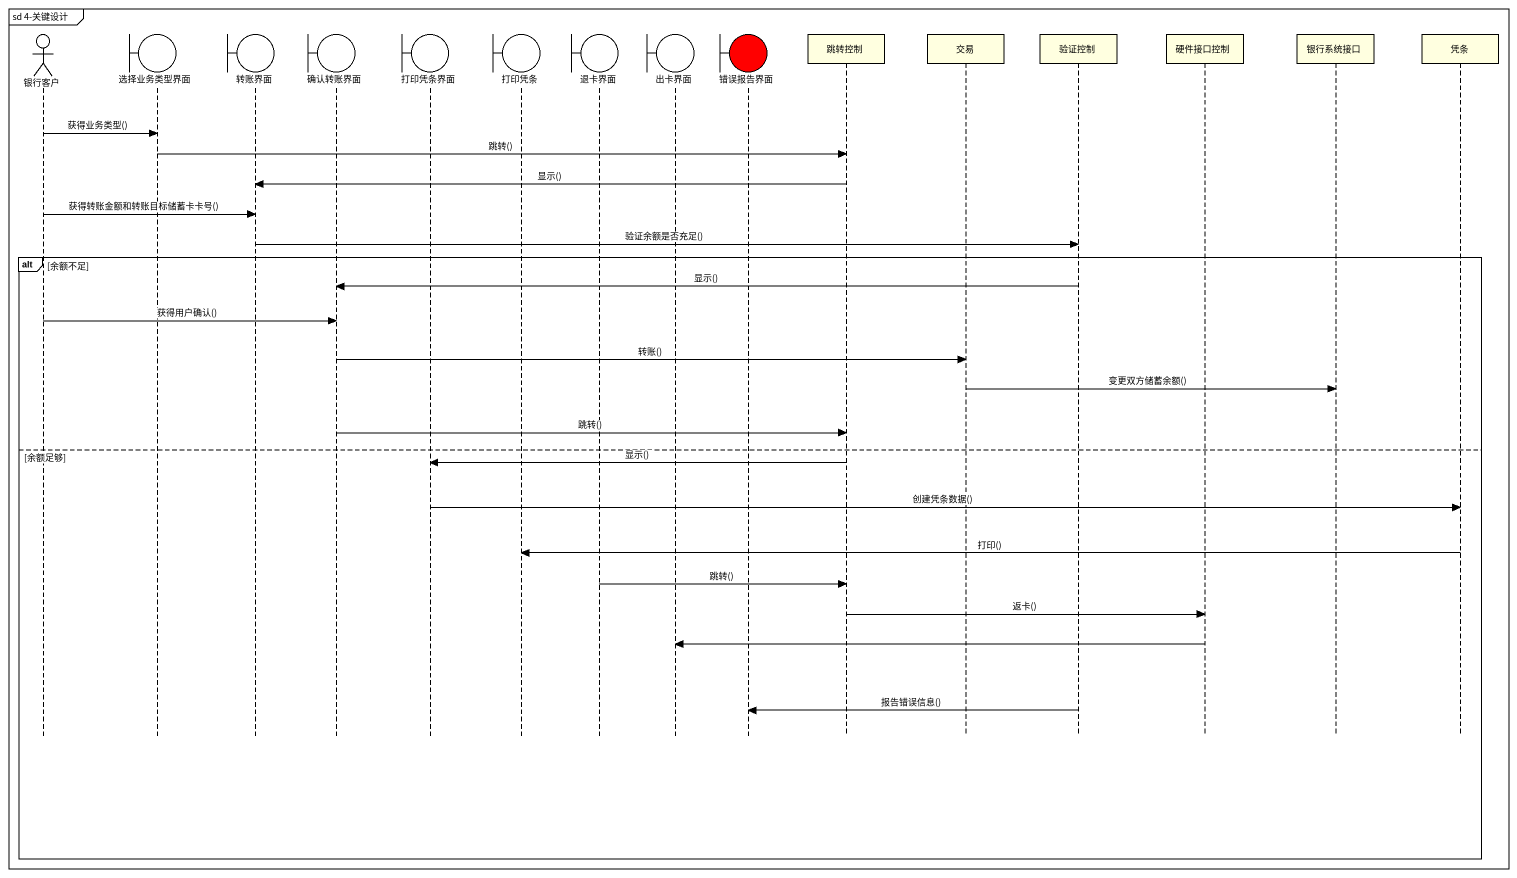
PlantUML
@startuml
mainframe sd 4-关键设计
hide footbox
actor 银行客户
boundary 选择业务类型界面
boundary 转账界面
boundary 确认转账界面
boundary 打印凭条界面
boundary 打印凭条
boundary 退卡界面
boundary 出卡界面
boundary 错误报告界面 #FF0000
participant 跳转控制 #FFFFE0
participant 交易 #FFFFE0
participant 验证控制 #FFFFE0
participant 硬件接口控制 #FFFFE0
participant 银行系统接口 #FFFFE0
participant 凭条 #FFFFE0

银行客户 -> 选择业务类型界面 : 获得业务类型()
选择业务类型界面 -> 跳转控制 : 跳转()
跳转控制 -> 转账界面 : 显示()
银行客户 -> 转账界面 : 获得转账金额和转账目标储蓄卡卡号()
转账界面 -> 验证控制 : 验证余额是否充足()
alt 余额不足
  验证控制 -> 确认转账界面 : 显示()
  银行客户 -> 确认转账界面 : 获得用户确认()
  确认转账界面 -> 交易 : 转账()
  交易 -> 银行系统接口 : 变更双方储蓄余额()
  确认转账界面 -> 跳转控制 : 跳转()
else 余额足够
  跳转控制 -> 打印凭条界面 : 显示()
  打印凭条界面 -> 凭条 : 创建凭条数据()
  凭条 -> 打印凭条 : 打印()
  退卡界面 -> 跳转控制 : 跳转()
  跳转控制 -> 硬件接口控制 : 返卡()
  硬件接口控制 -> 出卡界面
  验证控制 -> 错误报告界面 : 报告错误信息()
end
@enduml
